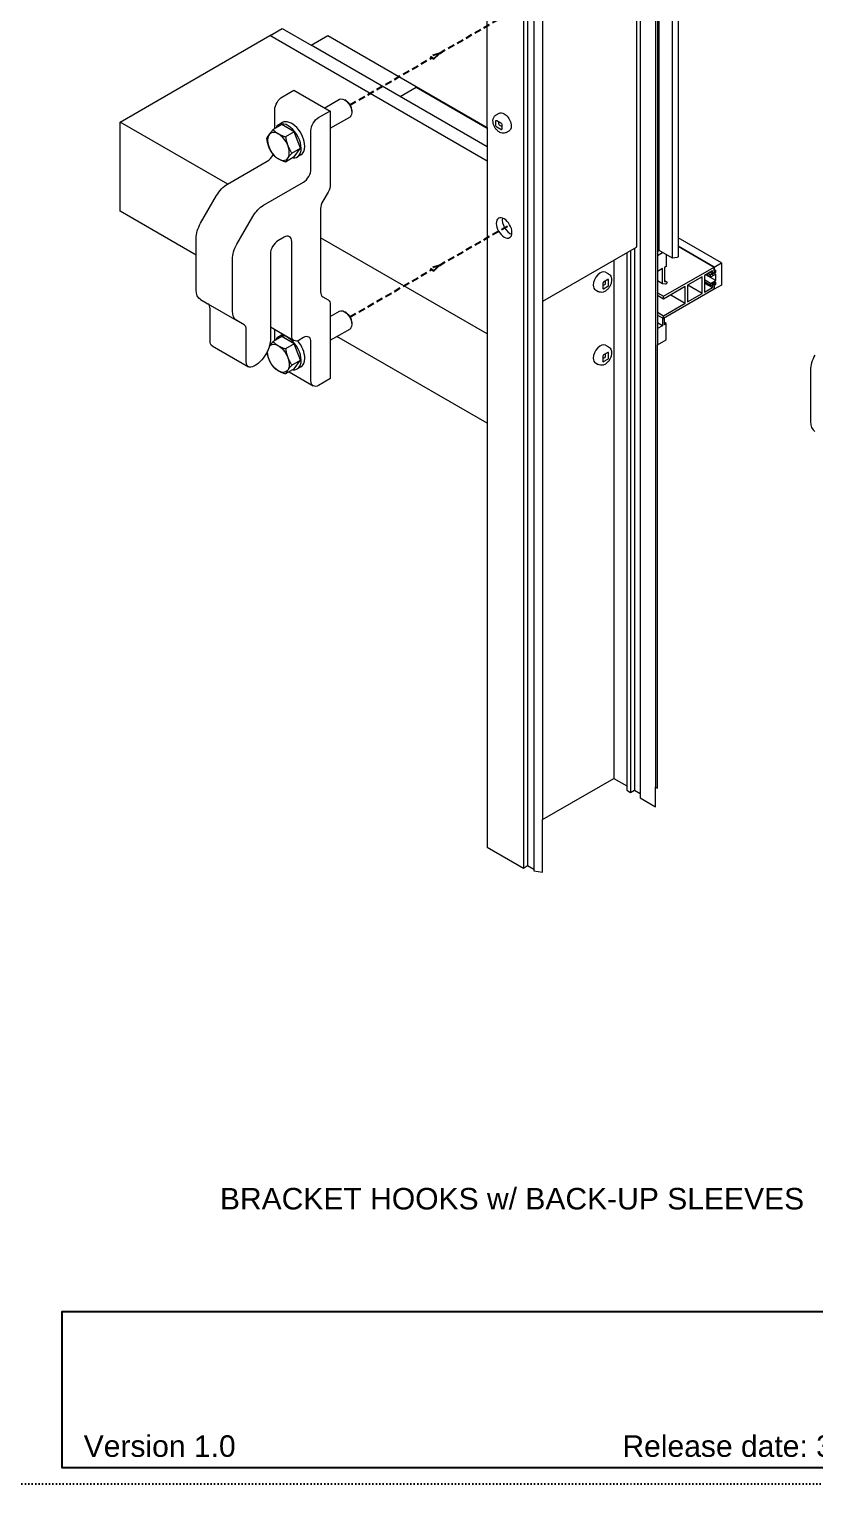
# Model space of a CAD drawing. Header units: millimetres. Extents: x -17234 to -8874, y -2869 to 1211.
# Drawn here: x -10370 to -10005, y -1849 to -1173 of the extents above; entities that cross this region are included whole.
import ezdxf

# ---------------------------------------------------------------- set-up
doc = ezdxf.new("R2010")
doc.units = ezdxf.units.MM
doc.linetypes.add('ACAD_ISO07W100', pattern=[3, 0, -3])
doc.linetypes.add('DASHED', pattern=[19.05, 12.7, -6.35])
doc.layers.get('Defpoints').update_dxf_attribs({"linetype": 'ACAD_ISO07W100', "true_color": 0x105689})
for name, color, linetype in [('Anno', 5, 'Continuous'), ('Profile View', 9, 'Continuous'), ('Text', 2, 'Continuous')]:
    doc.layers.add(name, color=color, linetype=linetype)
doc.styles.get("Standard").update_dxf_attribs({"font": 'arial.ttf'})

msp = doc.modelspace()

# ---------------------------------------------------------------- linework, layer by layer
at = {"color": 1, "lineweight": 0, "extrusion": (4.20381e-17, 0.816497, 0.57735)}
for p, q in [((-10157.2, -1314.833), (-10157.2, -1314.833)), ((-10157.2, -1356.311), (-10157.2, -1356.311))]:
    msp.add_line(p, q, dxfattribs=at)
at = {"layer": 'Anno', "linetype": 'DASHED', "ltscale": 0.25}
for points in [[(-10179.427, -1184.43), (-10146.754, -1165.566)], [(-10220.97, -1208.415), (-10182.891, -1186.43)], [(-10179.427, -1184.43), (-10183.757, -1185.93), (-10182.025, -1186.93), (-10179.427, -1184.43)], [(-10179.427, -1282.94), (-10146.754, -1264.077)], [(-10179.427, -1282.94), (-10183.757, -1284.44), (-10182.025, -1285.44), (-10179.427, -1282.94)], [(-10220.97, -1306.925), (-10182.891, -1284.94)]]:
    msp.add_lwpolyline(points, dxfattribs=at)
at = {"layer": 'Defpoints', "color": 1, "ltscale": 0.5}
msp.add_lwpolyline([(-10394.331, -829.239), (-9634.331, -829.239), (-9634.331, -1849.239), (-10394.331, -1849.239), (-10394.331, -829.239)], dxfattribs=at)
at = {"layer": 'Profile View', "lineweight": 0, "extrusion": (4.20381e-17, 0.816497, 0.57735)}
for p, q in [((-10077.189, -1276.091), (-10077.189, -1079.071)), ((-10071.037, -1279.643), (-10071.037, -1082.623)), ((-10068.387, -1081.947), (-10068.387, -1270.191)), ((-10086.039, -1094.945), (-10086.039, -1528.413)), ((-10077.951, -1090.348), (-10077.951, -1319.805)), ((-10078.951, -1099.038), (-10078.951, -1525.29)), ((-10087.846, -1111.075), (-10087.846, -1274.374)), ((-10140.362, -1127.534), (-10140.362, -1563.053)), ((-10138.382, -1126.391), (-10138.382, -1561.91)), ((-10135.576, -1128.751), (-10135.576, -1563.53)), ((-10131.507, -1129.381), (-10131.507, -1540.539)), ((-10157.2, -1234.469), (-10258.228, -1176.141)), ((-10157.2, -1234.469), (-10258.228, -1176.141)), ((-10157.2, -1227.937), (-10239.101, -1180.652)), ((-10252.439, -1204.548), (-10247.171, -1201.507)), ((-10247.046, -1201.494), (-10230.208, -1211.216)), ((-10190.257, -1200.33), (-10197.637, -1204.591)), ((-10157.2, -1219.415), (-10190.257, -1200.33)), ((-10232.777, -1209.733), (-10225.913, -1205.77)), ((-10222.779, -1206.465), (-10223.426, -1206.069)), ((-10277.878, -1245.16), (-10327.825, -1216.323)), ((-10255.974, -1219.422), (-10255.974, -1210.672)), ((-10252.434, -1216.609), (-10254.123, -1217.584)), ((-10235.601, -1214.27), (-10230.333, -1211.228)), ((-10230.156, -1211.33), (-10230.156, -1245.402)), ((-10230.156, -1219.218), (-10221.15, -1214.019)), ((-10220.186, -1210.957), (-10220.166, -1211.715)), ((-10153.146, -1218.104), (-10153.146, -1215.818)), ((-10153.076, -1213.002), (-10151.711, -1212.214)), ((-10152.793, -1215.614), (-10150.813, -1216.757)), ((-10151.732, -1217.288), (-10151.732, -1216.226)), ((-10252.722, -1217.544), (-10256.76, -1219.876)), ((-10246.887, -1220.913), (-10252.722, -1217.544)), ((-10246.887, -1220.913), (-10250.926, -1223.244)), ((-10243.97, -1228.431), (-10246.887, -1220.913)), ((-10239.136, -1238.152), (-10239.136, -1220.393)), ((-10150.813, -1219.86), (-10152.793, -1218.717)), ((-10150.459, -1218.431), (-10151.379, -1217.9)), ((-10150.459, -1217.369), (-10150.459, -1219.655)), ((-10148.339, -1221.207), (-10146.974, -1220.419)), ((-10248.008, -1230.763), (-10243.97, -1228.431)), ((-10246.887, -1232.581), (-10243.97, -1228.431)), ((-10278.024, -1245.244), (-10259.51, -1234.555)), ((-10246.887, -1232.581), (-10250.926, -1234.913)), ((-10243.798, -1231.567), (-10245.487, -1232.542)), ((-10290.46, -1263.403), (-10283.024, -1250.522)), ((-10261.186, -1254.965), (-10242.672, -1244.276)), ((-10231.191, -1248.886), (-10233.61, -1253.076)), ((-10234.646, -1256.561), (-10234.646, -1295.31)), ((-10273.622, -1273.124), (-10266.186, -1260.243)), ((-10292.531, -1278.178), (-10292.531, -1270.372)), ((-10251.652, -1269.873), (-10254.48, -1271.506)), ((-10157.2, -1314.833), (-10234.646, -1270.12)), ((-10048.288, -1281.796), (-10068.387, -1270.191)), ((-10068.387, -1270.191), (-10068.387, -1278.968)), ((-10258.016, -1277.63), (-10258.016, -1317.23)), ((-10248.116, -1315.597), (-10248.116, -1271.914)), ((-10087.992, -1274.578), (-10131.507, -1299.701)), ((-10092.281, -1277.054), (-10092.281, -1524.82)), ((-10090.513, -1276.034), (-10090.513, -1527.871)), ((-10088.745, -1275.013), (-10088.745, -1526.851)), ((-10077.189, -1276.091), (-10077.951, -1276.531)), ((-10077.951, -1278.327), (-10075.634, -1276.989)), ((-10071.037, -1279.643), (-10077.189, -1276.091)), ((-10051.611, -1283.714), (-10068.387, -1274.029)), ((-10068.387, -1274.029), (-10051.611, -1283.714)), ((-10275.693, -1304.03), (-10275.693, -1280.093)), ((-10098.28, -1280.518), (-10098.28, -1521.356)), ((-10075.634, -1284.442), (-10077.951, -1285.779)), ((-10075.634, -1291.546), (-10075.634, -1284.442)), ((-10075.16, -1297.31), (-10051.611, -1283.714)), ((-10073.937, -1283.462), (-10074.786, -1283.952)), ((-10074.786, -1283.952), (-10074.786, -1290.49)), ((-10073.937, -1277.969), (-10073.937, -1283.462)), ((-10068.832, -1279.302), (-10071.037, -1279.643)), ((-10051.611, -1283.714), (-10048.288, -1281.796)), ((-10051.611, -1285.633), (-10051.611, -1283.714)), ((-10051.611, -1283.714), (-10051.611, -1286.161)), ((-10048.288, -1281.796), (-10048.288, -1292.165)), ((-10103.404, -1291.309), (-10103.404, -1293.596)), ((-10101.07, -1289.554), (-10103.05, -1290.697)), ((-10102.152, -1286.154), (-10100.787, -1286.942)), ((-10102.131, -1291.228), (-10102.131, -1290.166)), ((-10100.717, -1292.044), (-10100.717, -1289.758)), ((-10075.634, -1291.546), (-10077.951, -1290.208)), ((-10074.786, -1289.992), (-10073.724, -1290.604)), ((-10074.786, -1290.49), (-10073.812, -1290.577)), ((-10057.224, -1288.261), (-10064.021, -1292.186)), ((-10057.224, -1296.018), (-10057.224, -1288.261)), ((-10052.495, -1285.531), (-10056.163, -1287.649)), ((-10056.163, -1287.649), (-10056.163, -1295.406)), ((-10053.308, -1291.389), (-10056.163, -1289.741)), ((-10053.308, -1292.285), (-10056.163, -1290.636)), ((-10056.163, -1291.17), (-10052.495, -1293.288)), ((-10050.904, -1290.001), (-10055.571, -1287.307)), ((-10053.308, -1288.368), (-10055.359, -1287.185)), ((-10053.308, -1287.473), (-10054.584, -1286.737)), ((-10052.672, -1286.682), (-10053.58, -1286.157)), ((-10053.308, -1287.473), (-10052.672, -1286.682)), ((-10050.904, -1286.98), (-10053.308, -1288.368)), ((-10053.308, -1288.368), (-10053.308, -1287.473)), ((-10053.308, -1291.389), (-10050.904, -1290.001)), ((-10052.672, -1287.185), (-10050.904, -1286.164)), ((-10052.672, -1286.682), (-10052.672, -1287.185)), ((-10052.672, -1286.776), (-10052.495, -1286.878)), ((-10050.904, -1290.818), (-10052.672, -1291.839)), ((-10052.495, -1286.878), (-10052.495, -1285.531)), ((-10051.922, -1286.548), (-10052.495, -1286.878)), ((-10051.611, -1286.161), (-10051.922, -1286.548)), ((-10050.904, -1291.757), (-10051.717, -1291.287)), ((-10050.904, -1285.225), (-10051.611, -1285.633)), ((-10050.904, -1286.164), (-10051.611, -1285.756)), ((-10050.904, -1286.164), (-10050.904, -1285.225)), ((-10050.904, -1290.001), (-10050.904, -1286.98)), ((-10050.904, -1291.757), (-10050.904, -1290.818)), ((-10233.61, -1297.599), (-10231.191, -1298.996)), ((-10106.889, -1294.359), (-10105.524, -1295.147)), ((-10103.404, -1292.371), (-10102.484, -1291.84)), ((-10103.05, -1293.8), (-10101.07, -1292.657)), ((-10077.951, -1295.698), (-10075.16, -1297.31)), ((-10075.16, -1298.616), (-10077.951, -1297.005)), ((-10074.237, -1291.671), (-10075.634, -1291.546)), ((-10065.082, -1292.798), (-10075.16, -1298.616)), ((-10051.611, -1294.084), (-10075.16, -1307.679)), ((-10075.16, -1298.616), (-10075.16, -1297.31)), ((-10071.799, -1296.676), (-10065.082, -1300.555)), ((-10065.082, -1300.555), (-10065.082, -1292.798)), ((-10064.021, -1292.186), (-10064.021, -1299.942)), ((-10064.021, -1299.942), (-10057.224, -1296.018)), ((-10057.224, -1296.018), (-10063.942, -1292.14)), ((-10056.163, -1295.406), (-10052.495, -1293.288)), ((-10053.308, -1292.285), (-10053.308, -1291.389)), ((-10052.672, -1292.342), (-10053.308, -1292.285)), ((-10052.672, -1291.839), (-10052.672, -1292.342)), ((-10052.672, -1291.839), (-10052.495, -1291.941)), ((-10052.495, -1291.941), (-10051.925, -1291.611)), ((-10052.495, -1293.288), (-10052.495, -1291.941)), ((-10052.101, -1291.509), (-10051.925, -1291.611)), ((-10051.969, -1291.433), (-10051.611, -1291.639)), ((-10051.925, -1291.611), (-10051.611, -1291.639)), ((-10051.611, -1291.639), (-10051.611, -1294.084)), ((-10051.611, -1292.165), (-10050.904, -1291.757)), ((-10051.611, -1294.084), (-10051.611, -1292.165)), ((-10048.288, -1292.165), (-10051.611, -1294.084)), ((-10290.46, -1298.886), (-10287.115, -1300.818)), ((-10287.115, -1300.818), (-10273.622, -1308.607)), ((-10286.079, -1318.072), (-10286.079, -1303.106)), ((-10230.156, -1301.285), (-10230.156, -1317.728)), ((-10230.156, -1306.73), (-10225.913, -1304.28)), ((-10222.779, -1304.976), (-10223.426, -1304.579)), ((-10077.951, -1304.761), (-10075.16, -1306.373)), ((-10075.16, -1306.373), (-10065.082, -1300.555)), ((-10270.277, -1310.539), (-10273.622, -1308.607)), ((-10258.016, -1311.572), (-10247.081, -1317.886)), ((-10220.186, -1309.467), (-10220.166, -1310.225)), ((-10077.951, -1306.068), (-10075.16, -1307.679)), ((-10075.634, -1311.015), (-10077.951, -1309.677)), ((-10075.634, -1311.015), (-10077.951, -1312.352)), ((-10075.634, -1307.405), (-10075.634, -1311.015)), ((-10075.16, -1307.679), (-10075.16, -1306.373)), ((-10074.786, -1310.525), (-10074.786, -1307.464)), ((-10073.937, -1310.035), (-10074.786, -1309.545)), ((-10073.937, -1310.035), (-10074.786, -1310.525)), ((-10073.937, -1317.487), (-10073.937, -1310.035)), ((-10269.241, -1327.793), (-10269.241, -1312.828)), ((-10252.722, -1316.055), (-10256.76, -1318.386)), ((-10255.974, -1317.932), (-10255.974, -1312.751)), ((-10252.434, -1315.119), (-10254.123, -1316.094)), ((-10246.887, -1319.423), (-10252.722, -1316.055)), ((-10242.672, -1316.536), (-10244.581, -1317.638)), ((-10230.156, -1317.728), (-10227.092, -1315.959)), ((-10230.156, -1317.728), (-10230.156, -1335.356)), ((-10227.092, -1315.959), (-10221.15, -1312.529)), ((-10077.951, -1319.805), (-10073.937, -1317.487)), ((-10285.044, -1320.361), (-10268.206, -1330.082)), ((-10246.887, -1319.423), (-10250.926, -1321.754)), ((-10243.97, -1326.942), (-10246.887, -1319.423)), ((-10239.136, -1336.663), (-10239.136, -1318.577)), ((-10101.07, -1323.439), (-10103.05, -1324.582)), ((-10102.152, -1320.039), (-10100.787, -1320.827)), ((-10102.131, -1325.113), (-10102.131, -1324.052)), ((-10100.717, -1325.93), (-10100.717, -1323.643)), ((-10265.087, -1329.477), (-10265.706, -1329.835)), ((-10246.887, -1331.092), (-10250.926, -1333.423)), ((-10248.008, -1329.273), (-10243.97, -1326.942)), ((-10246.887, -1331.092), (-10243.97, -1326.942)), ((-10243.798, -1330.077), (-10245.487, -1331.052)), ((-10106.889, -1328.244), (-10105.524, -1329.032)), ((-10103.404, -1325.195), (-10103.404, -1327.481)), ((-10103.404, -1326.256), (-10102.484, -1325.726)), ((-10103.05, -1327.685), (-10101.07, -1326.542)), ((-10006.878, -1331.609), (-10006.878, -1355.545)), ((-10249.301, -1332.485), (-10238.101, -1338.951)), ((-10230.333, -1335.662), (-10235.601, -1338.704))]:
    msp.add_line(p, q, dxfattribs=at)
at = {"layer": 'Profile View', "lineweight": 0}
for points in [[(-10292.531, -1294.308), (-10292.531, -1278.178), (-10327.825, -1257.801), (-10327.825, -1216.323), (-10258.228, -1176.141), (-10257.4, -1175.663), (-10257.058, -1175.861), (-10257.058, -1175.465), (-10252.571, -1172.875), (-10239.101, -1180.652), (-10231.287, -1176.141), (-10157.2, -1218.915), (-10157.2, -1117.812), (-10087.603, -1077.631)], [(-10157.2, -1218.915), (-10157.2, -1356.311)], [(-10157.2, -1356.311), (-10227.092, -1315.959)], [(-10157.2, -1356.311), (-10157.2, -1553.332), (-10140.362, -1563.053), (-10138.382, -1561.91), (-10135.576, -1563.53), (-10135.576, -1564.27), (-10131.507, -1564.9), (-10131.507, -1540.539), (-10098.28, -1521.356), (-10092.281, -1524.82), (-10092.281, -1526.851), (-10090.513, -1527.871), (-10088.745, -1526.851), (-10086.039, -1528.413), (-10086.039, -1530.465), (-10078.951, -1534.557), (-10078.951, -1525.29), (-10077.951, -1525.867), (-10077.951, -1319.805)]]:
    msp.add_lwpolyline(points, dxfattribs=at)
at = {"layer": 'Profile View', "lineweight": 0, "extrusion": (1.65999e-17, 1.10026e-16, -1)}
for centre, major_axis, start_param, end_param in [((-10247.171, -1201.711), (0.125, 0.217), -0.7853982, 0), ((-10074.024, -1291.124), (0.3, 0.52), -0.2617994, 2.8797933)]:
    msp.add_ellipse(centre, major_axis=major_axis, ratio=0.5773503, start_param=start_param, end_param=end_param, dxfattribs=at)
at = {"layer": 'Profile View', "lineweight": 0, "extrusion": (3.69184e-17, 3.41963e-17, -1)}
for centre, major_axis, start_param, end_param in [((-10252.439, -1208.631), (2.5, 4.33), -2.3561945, -0.7853982), ((-10235.601, -1218.352), (2.5, 4.33), -2.3561945, -0.7853982), ((-10285.46, -1290.226), (-5, -8.66), 0, 0.7853982)]:
    msp.add_ellipse(centre, major_axis=major_axis, ratio=0.5773503, start_param=start_param, end_param=end_param, dxfattribs=at)
at = {"layer": 'Profile View', "lineweight": 0, "extrusion": (-1.18459e-16, 6.83926e-17, -1)}
msp.add_ellipse((-10223.532, -1209.894), major_axis=(-2.381, 4.124), ratio=0.5773503, start_param=0, end_param=3.1415927, dxfattribs=at)
at = {"layer": 'Profile View', "lineweight": 0, "extrusion": (6.4674e-17, -8.22703e-17, -1)}
msp.add_ellipse((-10222.864, -1209.509), major_axis=(1.894, -3.281), ratio=0.5773503, start_param=-2.3246845, end_param=-0.8169082, dxfattribs=at)
at = {"layer": 'Profile View', "lineweight": 0}
for centre, major_axis, start_param, end_param in [((-10249.805, -1225.063), (-4.318, 7.479), -2.3561945, 0.3953351), ((-10248.116, -1224.088), (-4.318, 7.479), -2.3561945, 0), ((-10249.805, -1225.063), (4.318, -7.479), -0.3953351, 0.7853982), ((-10248.116, -1224.088), (4.318, -7.479), 0, 0.7853982), ((-10259.51, -1230.472), (2.5, 4.33), -2.3561945, -1.4773824), ((-10242.672, -1240.193), (2.5, 4.33), -2.3561945, -0.7853982), ((-10231.11, -1254.52), (-2.5, -4.33), -1.5707963, -0.7853982), ((-10146.514, -1263.938), (2.589, -4.484), -2.5636743, -0.5779183), ((-10251.652, -1273.956), (2.5, 4.33), -0.7853982, 0.7853982), ((-10254.48, -1275.589), (-2.5, -4.33), -2.3561945, -0.7853982), ((-10104.521, -1290.256), (2.369, 4.102), 0, 2.3561945), ((-10103.05, -1291.105), (-0.25, -0.433), -2.3561945, -0.7853982), ((-10102.484, -1291.432), (0.25, 0.433), -2.3561945, -0.7853982), ((-10101.07, -1289.962), (0.25, 0.433), -0.7853982, 0.7853982), ((-10231.11, -1293.269), (-2.5, -4.33), -0.7853982, 0), ((-10104.521, -1290.256), (-2.369, -4.102), -0.7853982, 0), ((-10103.05, -1293.391), (-0.25, -0.433), -0.7853982, 0.7853982), ((-10101.07, -1292.248), (0.25, 0.433), -2.3561945, -0.7853982), ((-10289.615, -1305.148), (2.5, 4.33), -0.7853982, 0), ((-10272.777, -1314.869), (2.5, 4.33), -0.7853982, 0), ((-10249.805, -1323.573), (-4.318, 7.479), -2.3561945, 0.3953351), ((-10248.116, -1322.598), (-4.318, 7.479), -0.0673915, 0), ((-10248.116, -1322.598), (-4.318, 7.479), -2.3561945, -1.2647681), ((-10242.672, -1320.618), (2.5, 4.33), -0.7853982, 0.7853982), ((-10104.521, -1324.142), (2.369, 4.102), 0, 2.3561945), ((-10103.05, -1324.991), (-0.25, -0.433), -2.3561945, -0.7853982), ((-10102.484, -1325.317), (0.25, 0.433), -2.3561945, -0.7853982), ((-10101.07, -1323.848), (0.25, 0.433), -0.7853982, 0.7853982), ((-9999.807, -1327.527), (-5, -8.66), -1.5707963, -0.7853982), ((-10249.805, -1323.573), (4.318, -7.479), -0.3953351, 0.7853982), ((-10248.116, -1322.598), (4.318, -7.479), 0, 0.7853982), ((-10104.521, -1324.142), (-2.369, -4.102), -0.7853982, 0), ((-10103.05, -1327.277), (-0.25, -0.433), -0.7853982, 0.7853982), ((-10101.07, -1326.134), (0.25, 0.433), -2.3561945, -0.7853982), ((-9999.807, -1351.463), (-5, -8.66), -0.7853982, 0)]:
    msp.add_ellipse(centre, major_axis=major_axis, ratio=0.5773503, start_param=start_param, end_param=end_param, dxfattribs=at)
at = {"layer": 'Profile View', "lineweight": 0, "extrusion": (-1.48742e-17, 0, -1)}
msp.add_ellipse((-10230.333, -1211.432), major_axis=(0.125, 0.217), ratio=0.5773503, start_param=-0.7853982, end_param=0.7853982, dxfattribs=at)
at = {"layer": 'Profile View', "lineweight": 0, "extrusion": (-7.03853e-17, 9.61481e-17, -1)}
msp.add_ellipse((-10152.793, -1216.022), major_axis=(-0.25, 0.433), ratio=0.5773503, start_param=-0.7853982, end_param=0.7853982, dxfattribs=at)
at = {"layer": 'Profile View', "lineweight": 0, "extrusion": (-2.14608e-16, 1.28814e-17, -1)}
msp.add_ellipse((-10149.342, -1216.316), major_axis=(-2.369, 4.102), ratio=0.5773503, start_param=0, end_param=0.7853982, dxfattribs=at)
at = {"layer": 'Profile View', "lineweight": 0, "extrusion": (-9.07038e-17, 2.03185e-17, -1)}
msp.add_ellipse((-10150.813, -1217.165), major_axis=(0.25, -0.433), ratio=0.5773503, start_param=-2.3561945, end_param=-0.7853982, dxfattribs=at)
at = {"layer": 'Profile View', "lineweight": 0, "extrusion": (-6.29482e-17, -2.77556e-17, -1)}
for centre, major_axis, start_param, end_param in [((-10149.342, -1216.316), (2.369, -4.102), -2.3561945, 0), ((-10254.295, -1326.166), (-3.572, 6.187), -0.2023391, 5.4977871)]:
    msp.add_ellipse(centre, major_axis=major_axis, ratio=0.5773503, start_param=start_param, end_param=end_param, dxfattribs=at)
at = {"layer": 'Profile View', "lineweight": 0, "extrusion": (-7.78224e-17, 2.20052e-16, -1)}
msp.add_ellipse((-10254.295, -1227.655), major_axis=(3.572, -6.187), ratio=0.5773503, start_param=-3.9269908, end_param=2.3561945, dxfattribs=at)
at = {"layer": 'Profile View', "lineweight": 0, "extrusion": (-2.86719e-16, -2.8752e-17, -1)}
msp.add_ellipse((-10152.793, -1218.308), major_axis=(-0.25, 0.433), ratio=0.5773503, start_param=-2.3561945, end_param=-0.7853982, dxfattribs=at)
at = {"layer": 'Profile View', "lineweight": 0, "extrusion": (-1.62815e-16, -2.13149e-17, -1)}
msp.add_ellipse((-10151.379, -1217.492), major_axis=(-0.25, 0.433), ratio=0.5773503, start_param=-2.3561945, end_param=-0.7853982, dxfattribs=at)
at = {"layer": 'Profile View', "lineweight": 0, "extrusion": (-2.22045e-16, 1.36785e-16, -1)}
msp.add_ellipse((-10150.813, -1219.451), major_axis=(0.25, -0.433), ratio=0.5773503, start_param=-0.7853982, end_param=0.7853982, dxfattribs=at)
at = {"layer": 'Profile View', "lineweight": 0, "extrusion": (5.72369e-17, -4.16334e-17, -1)}
for centre in [(-10278.024, -1253.409), (-10261.186, -1263.13)]:
    msp.add_ellipse(centre, major_axis=(5, 8.66), ratio=0.5773503, start_param=-1.5707963, end_param=-0.7853982, dxfattribs=at)
at = {"layer": 'Profile View', "lineweight": 0, "extrusion": (2.05178e-16, -6.29482e-17, -1)}
msp.add_ellipse((-10233.691, -1247.443), major_axis=(-2.5, -4.33), ratio=0.5773503, start_param=-2.3561945, end_param=-1.5707963, dxfattribs=at)
at = {"layer": 'Profile View', "lineweight": 0, "extrusion": (6.09555e-17, 2.03185e-17, -1)}
msp.add_ellipse((-10285.46, -1266.29), major_axis=(5, 8.66), ratio=0.5773503, start_param=-2.3561945, end_param=-1.5707963, dxfattribs=at)
at = {"layer": 'Profile View', "lineweight": 0, "extrusion": (-3.14474e-16, 1.93221e-17, -1)}
msp.add_ellipse((-10149.342, -1265.571), major_axis=(2.589, -4.484), ratio=0.5773503, start_param=-3.9269908, end_param=2.3561945, dxfattribs=at)
at = {"layer": 'Profile View', "lineweight": 0, "extrusion": (1.57104e-16, -3.51927e-17, -1)}
msp.add_ellipse((-10268.622, -1276.011), major_axis=(5, 8.66), ratio=0.5773503, start_param=-2.3561945, end_param=-1.5707963, dxfattribs=at)
at = {"layer": 'Profile View', "lineweight": 0, "extrusion": (5.91407e-17, 1.66533e-16, -1)}
msp.add_ellipse((-10088.346, -1274.374), major_axis=(0.5, 0), ratio=0.5773503, start_param=0, end_param=0.7853982, dxfattribs=at)
at = {"layer": 'Profile View', "lineweight": 0, "extrusion": (4.0637e-17, 2.77556e-16, -1)}
msp.add_ellipse((-10068.987, -1278.968), major_axis=(0.6, 0), ratio=0.5773503, start_param=0, end_param=1.3089969, dxfattribs=at)
at = {"layer": 'Profile View', "lineweight": 0, "extrusion": (-1.03585e-16, 1.79415e-16, -1)}
msp.add_ellipse((-10268.622, -1299.947), major_axis=(-5, -8.66), ratio=0.5773503, start_param=0, end_param=0.7853982, dxfattribs=at)
at = {"layer": 'Profile View', "lineweight": 0, "extrusion": (-1.07304e-16, 1.17463e-16, -1)}
msp.add_ellipse((-10233.691, -1303.326), major_axis=(2.5, 4.33), ratio=0.5773503, start_param=0, end_param=0.7853982, dxfattribs=at)
at = {"layer": 'Profile View', "lineweight": 0, "extrusion": (-2.10889e-16, -4.90704e-17, -1)}
msp.add_ellipse((-10223.532, -1308.404), major_axis=(-2.381, 4.124), ratio=0.5773503, start_param=0, end_param=3.1415927, dxfattribs=at)
at = {"layer": 'Profile View', "lineweight": 0, "extrusion": (-1.11022e-16, -5.55112e-17, -1)}
msp.add_ellipse((-10222.864, -1308.019), major_axis=(1.894, -3.281), ratio=0.5773503, start_param=-2.3246845, end_param=-0.8169082, dxfattribs=at)
at = {"layer": 'Profile View', "lineweight": 0, "extrusion": (9.24296e-17, 1.30344e-16, -1)}
msp.add_ellipse((-10282.544, -1316.031), major_axis=(-2.5, -4.33), ratio=0.5773503, start_param=0, end_param=0.7853982, dxfattribs=at)
at = {"layer": 'Profile View', "lineweight": 0, "extrusion": (2.5697e-16, -2.8752e-17, -1)}
for start_param, end_param in [(-2.3561945, -1.6810924), (-1.6810924, -0.7853982)]:
    msp.add_ellipse((-10265.087, -1321.312), major_axis=(-5, -8.66), ratio=0.5773503, start_param=start_param, end_param=end_param, dxfattribs=at)
at = {"layer": 'Profile View', "lineweight": 0, "extrusion": (1.36785e-16, 4.0637e-17, -1)}
msp.add_ellipse((-10244.581, -1313.556), major_axis=(-2.5, -4.33), ratio=0.5773503, start_param=-0.7853982, end_param=0.7853982, dxfattribs=at)
at = {"layer": 'Profile View', "lineweight": 0, "extrusion": (1.05311e-16, 6.93889e-17, -1)}
msp.add_ellipse((-10254.295, -1326.166), major_axis=(-3.572, 6.187), ratio=0.5773503, start_param=-0.7853982, end_param=-0.6917765, dxfattribs=at)
at = {"layer": 'Profile View', "lineweight": 0, "extrusion": (1.84859e-16, 1.28814e-17, -1)}
for start_param, end_param in [(0, 0.7853982), (-0.7853982, 0)]:
    msp.add_ellipse((-10265.706, -1325.752), major_axis=(-2.5, -4.33), ratio=0.5773503, start_param=start_param, end_param=end_param, dxfattribs=at)
at = {"layer": 'Profile View', "lineweight": 0, "extrusion": (8.49925e-17, 6.4407e-18, -1)}
for start_param, end_param in [(0, 0.7853982), (-0.7853982, 0)]:
    msp.add_ellipse((-10235.601, -1334.621), major_axis=(-2.5, -4.33), ratio=0.5773503, start_param=start_param, end_param=end_param, dxfattribs=at)
at = {"layer": 'Profile View', "lineweight": 0, "extrusion": (1.12748e-16, 5.45148e-17, -1)}
msp.add_ellipse((-10230.333, -1335.458), major_axis=(-0.125, -0.217), ratio=0.5773503, start_param=-2.3561945, end_param=-0.7853982, dxfattribs=at)
at = {"layer": 'Profile View', "lineweight": 0}
for points, knots in [([(-10148.339, -1221.207), (-10148.617, -1221.367), (-10148.925, -1221.474), (-10149.568, -1221.581), (-10149.901, -1221.573), (-10150.608, -1221.453), (-10150.974, -1221.318), (-10151.734, -1220.922), (-10152.117, -1220.637), (-10152.831, -1219.959), (-10153.158, -1219.562), (-10153.716, -1218.708), (-10153.948, -1218.253), (-10154.304, -1217.309), (-10154.428, -1216.822), (-10154.535, -1215.837), (-10154.521, -1215.339), (-10154.299, -1214.432), (-10154.118, -1214.018), (-10153.626, -1213.398), (-10153.369, -1213.171), (-10153.076, -1213.002)], [3.9269908, 3.9269908, 3.9269908, 3.9269908, 4.1401361, 4.1401361, 4.3728297, 4.3728297, 4.6634715, 4.6634715, 5.0242214, 5.0242214, 5.4021398, 5.4021398, 5.7745138, 5.7745138, 6.149182, 6.149182, 6.5257877, 6.5257877, 6.8442579, 6.8442579, 7.0685835, 7.0685835, 7.0685835, 7.0685835]), ([(-10100.787, -1286.942), (-10100.509, -1287.102), (-10100.262, -1287.316), (-10099.848, -1287.819), (-10099.689, -1288.112), (-10099.439, -1288.784), (-10099.373, -1289.168), (-10099.336, -1290.024), (-10099.392, -1290.499), (-10099.622, -1291.456), (-10099.802, -1291.937), (-10100.263, -1292.848), (-10100.541, -1293.276), (-10101.179, -1294.056), (-10101.54, -1294.407), (-10102.339, -1294.993), (-10102.778, -1295.229), (-10103.674, -1295.491), (-10104.123, -1295.541), (-10104.906, -1295.425), (-10105.231, -1295.316), (-10105.524, -1295.147)], [5.4977871, 5.4977871, 5.4977871, 5.4977871, 5.7109325, 5.7109325, 5.943626, 5.943626, 6.2342678, 6.2342678, 6.5950178, 6.5950178, 6.9729361, 6.9729361, 7.3453101, 7.3453101, 7.7199784, 7.7199784, 8.0965841, 8.0965841, 8.4150542, 8.4150542, 8.6393798, 8.6393798, 8.6393798, 8.6393798]), ([(-10100.787, -1320.827), (-10100.509, -1320.988), (-10100.262, -1321.201), (-10099.848, -1321.704), (-10099.689, -1321.997), (-10099.439, -1322.67), (-10099.373, -1323.053), (-10099.336, -1323.91), (-10099.392, -1324.384), (-10099.622, -1325.341), (-10099.802, -1325.823), (-10100.263, -1326.733), (-10100.541, -1327.162), (-10101.179, -1327.942), (-10101.54, -1328.293), (-10102.339, -1328.878), (-10102.778, -1329.115), (-10103.674, -1329.376), (-10104.123, -1329.427), (-10104.906, -1329.311), (-10105.231, -1329.201), (-10105.524, -1329.032)], [5.4977871, 5.4977871, 5.4977871, 5.4977871, 5.7109325, 5.7109325, 5.943626, 5.943626, 6.2342678, 6.2342678, 6.5950178, 6.5950178, 6.9729361, 6.9729361, 7.3453101, 7.3453101, 7.7199784, 7.7199784, 8.0965841, 8.0965841, 8.4150542, 8.4150542, 8.6393798, 8.6393798, 8.6393798, 8.6393798])]:
    msp.add_open_spline(points, degree=3, knots=knots, dxfattribs=at)
for points, weights in [([(-10259.677, -1224.026), (-10259.061, -1222.437), (-10256.76, -1219.876)], [1, 1.15470053838, 1]), ([(-10256.76, -1219.876), (-10254.685, -1222.046), (-10250.926, -1223.244)], [1, 1.15470053838, 1]), ([(-10250.926, -1223.244), (-10250.309, -1227.49), (-10248.008, -1230.763)], [1, 1.15470053838, 1]), ([(-10256.76, -1231.544), (-10259.061, -1228.271), (-10259.677, -1224.026)], [1, 1.15470053838, 1]), ([(-10250.926, -1234.913), (-10254.685, -1233.715), (-10256.76, -1231.544)], [1, 1.15470053838, 1]), ([(-10248.008, -1230.763), (-10250.309, -1233.324), (-10250.926, -1234.913)], [1, 1.15470053838, 1]), ([(-10256.76, -1330.055), (-10258.913, -1326.992), (-10259.567, -1323.228)], [1, 1.14335301705, 1.02103032654]), ([(-10258.503, -1320.489), (-10257.856, -1319.606), (-10256.76, -1318.386)], [1.0762598313, 1.06816627963, 1]), ([(-10256.76, -1318.386), (-10254.685, -1320.556), (-10250.926, -1321.754)], [1, 1.15470053838, 1]), ([(-10250.926, -1321.754), (-10250.309, -1326), (-10248.008, -1329.273)], [1, 1.15470053838, 1]), ([(-10250.926, -1333.423), (-10254.685, -1332.225), (-10256.76, -1330.055)], [1, 1.15470053838, 1]), ([(-10248.008, -1329.273), (-10250.309, -1331.834), (-10250.926, -1333.423)], [1, 1.15470053838, 1])]:
    msp.add_rational_spline(points, weights, degree=2, dxfattribs=at)
at = {"layer": 'Text', "ltscale": 0.5}
msp.add_lwpolyline([(-9644.331, -1841.739), (-10354.825, -1841.739), (-10354.825, -1769.177), (-9644.331, -1769.177)], close=True, dxfattribs=at)

# ---------------------------------------------------------------- texts
at = {"layer": 'Text', "color": 1, "ltscale": 0.5, "char_height": 10}
for s, width, heights, insert, attachment_point in [('BRACKET HOOKS w/ BACK-UP SLEEVES', 528.97966, [41.338], (-10281.493, -1711.696), 1), ('Version 1.0', 70.1, [0], (-10344.825, -1831.739), 4), ('Release date: 31.10.2014', 159.43151, [0], (-10014.331, -1831.739), 5)]:
    msp.add_mtext_dynamic_manual_height_columns(s, width=width, gutter_width=12.5, heights=heights, dxfattribs=dict(at, insert=insert, attachment_point=attachment_point))

doc.saveas('drawing.dxf')
